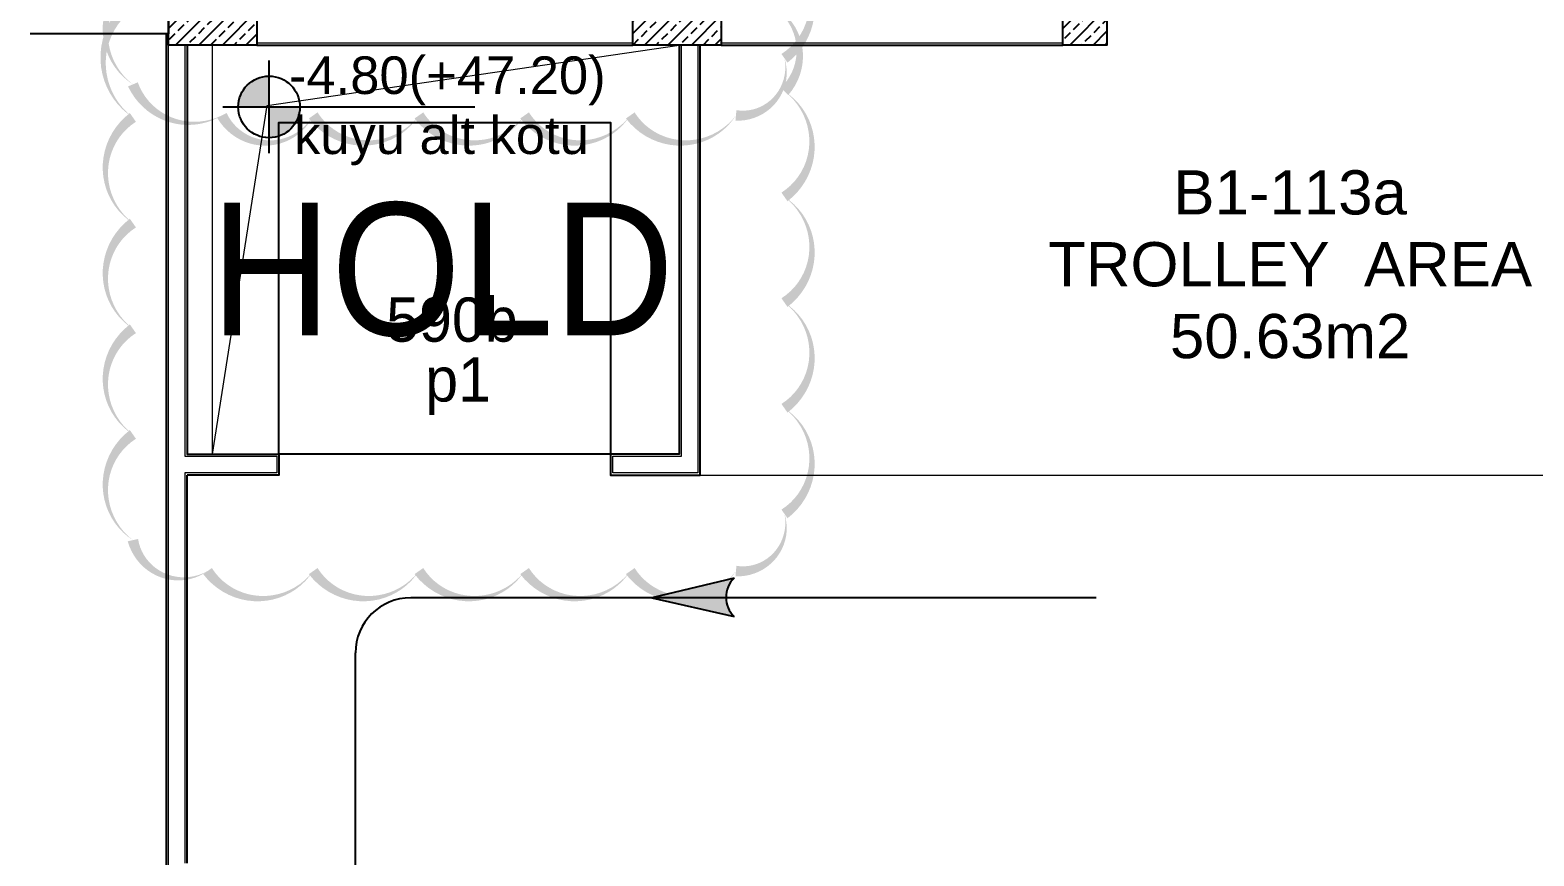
# Model space of a CAD drawing. Header units: metres. Extents: x -20317 to 2216, y -10281 to 3094.
# Drawn here: x -9864 to -8503, y -3259 to -2512 of the extents above; entities that cross this region are included whole.
import ezdxf
from ezdxf.enums import TextEntityAlignment as Align

# ---------------------------------------------------------------- set-up
doc = ezdxf.new("R2010")
doc.units = ezdxf.units.M
doc.header["$MEASUREMENT"] = 0
doc.linetypes.add('DASHED2', pattern=[9.525, 6.35, -3.175])
doc.layers.get('0').update_dxf_attribs({"color": 30, "lineweight": 0})
for name, color, linetype in [('6', 242, 'Continuous'), ('AG-PLASTER', 73, 'Continuous'), ('V-0_Hatch_Concrete', 252, 'Continuous'), ('V-0_Notation_Level_200', 2, 'Continuous'), ('V-2_Column', 160, 'Continuous'), ('V-2_Wall_Concrete', 160, 'Continuous'), ('V-5_Mechanical', 222, 'Continuous')]:
    doc.layers.add(name, color=color, linetype=linetype)
for name, color, linetype, lineweight in [('Ag-040', 2, 'Continuous', 20), ('AG-Wall', 4, 'Continuous', 20), ('AI-040 @ 250', 2, 'Continuous', 20), ('HOLD', 7, 'Continuous', 0), ('shaft', 3, 'Continuous', 20), ('SP2-Flooring', 4, 'DASHED2', 9)]:
    doc.layers.add(name, color=color, linetype=linetype, lineweight=lineweight)
doc.styles.add('$0$ARIAL', font='arial.ttf', dxfattribs={"width": 0.9})
doc.styles.add('$0$IIS IKEA SANS', font='')
doc.styles.add('ALANLAR_B8$0$ALANLAR_B8$0$VIVA_100', font='arial.ttf', dxfattribs={"height": 25})
doc.styles.add('ARIAL-ING', font='arial.ttf')
doc.styles.get('$0$IIS IKEA SANS').set_extended_font_data('IKEA Sans')

# ---------------------------------------------------------------- blocks, each defined once
blk = doc.blocks.new('$0$ok')
at = {"layer": '6'}
h = blk.add_hatch(color=256, dxfattribs=at)
edge = h.paths.add_edge_path()
edge.add_ellipse((1571515.97, 116941.68), major_axis=(-7.14, 7.19), ratio=1, start_angle=359.4528, end_angle=450.6895)
edge.add_line((1571508.87, 116934.46), (1571477.92, 116941.82))
edge.add_line((1571477.92, 116941.82), (1571508.9, 116948.94))
for p, q in [((1571477.92, 116941.82), (1571508.9, 116948.94)), ((1571508.87, 116934.46), (1571477.92, 116941.82))]:
    blk.add_line(p, q, dxfattribs=at)
at = {"layer": '6', "extrusion": (0, 0, -1)}
blk.add_ellipse((1571515.97, 116941.68), major_axis=(-7.14, 7.19), ratio=1, start_param=4.700354, end_param=6.292737, dxfattribs=at)
blk = doc.blocks.new('$0$A$C742A37F2')
at = {"layer": '6'}
for p, q in [((5.442, -25.423), (-0.758, -25.423)), ((-1.258, -42.698), (-1.258, -25.923))]:
    blk.add_line(p, q, dxfattribs=at)
blk.add_arc((-0.758, -25.923), 0.5, 90, 180, dxfattribs=at)
at = {"layer": '6', "extrusion": (0, 0, -1), "xscale": 0.02399999999994179, "yscale": 0.02399999999994179, "zscale": -0.02399999999994179, "rotation": 180}
blk.add_blockref('$0$ok', (37714.046, 2781.181), dxfattribs=at)
blk = doc.blocks.new('$0$150714_ARSA$0$KOLON 80X120')
at = {"layer": 'V-0_Hatch_Concrete'}
h = blk.add_hatch(dxfattribs=at)
h.set_pattern_fill('ANSI33', color=256, scale=60)
h.set_pattern_definition([(45, (-19036.79, -4512.143), (-10.606602, 10.606602), []), (45, (-19026.183, -4512.143), (-10.606602, 10.606602), [7.5, -3.75])])
h.paths.add_polyline_path([(0, 100), (80, 100), (80, 0), (0, 0)])
blk.add_lwpolyline([(0, 100), (80, 100), (80, 0), (0, 0), (0, 100)])
blk = doc.blocks.new('*U46')
for p, q in [((0, -493), (0, 493)), ((-493, 0), (2191, 0))]:
    blk.add_line(p, q)
at = {"const_width": 328}
for points in [[(0, 164, 0.414214), (-164, 0, 0.414214)], [(0, -164, 0.414214), (164, 0, 0.414214)]]:
    blk.add_lwpolyline(points, format="xyb", dxfattribs=at)
blk.add_circle((0, 0), 328)
at = {"style": 'ALANLAR_B8$0$ALANLAR_B8$0$VIVA_100'}
for tag, p in [('%%P0.00', (1897, 137)), ('-0.07', (1834, -502))]:
    blk.add_attdef(tag, text='', height=400, dxfattribs=at).set_placement(p, align=Align.RIGHT)
blk = doc.blocks.new('*U16')
at = {"style": '$0$ARIAL'}
for tag, p in [('NO', (1.676, 0.8)), ('MAHAL', (1.676, -1.8)), ('ALAN', (1.676, -4.4))]:
    blk.add_attdef(tag, text='', height=1.6, dxfattribs=at).set_placement(p, align=Align.MIDDLE_CENTER)

msp = doc.modelspace()

# ---------------------------------------------------------------- hatches: boundary and pattern name
at = {"layer": 'V-0_Hatch_Concrete'}
h = msp.add_hatch(dxfattribs=at)
h.set_pattern_fill('ANSI33', color=256, scale=60)
h.set_pattern_definition([(45, (-28006.225, -7078.021), (-10.606602, 10.606602), []), (45, (-27995.618, -7078.021), (-10.606602, 10.606602), [7.5, -3.75])])
h.paths.add_polyline_path([(-8929.4, -2525.9), (-8889.4, -2525.9), (-8889.4, -2465.9), (-8929.4, -2465.9)])

# ---------------------------------------------------------------- linework, layer by layer
at = {"layer": 'AG-PLASTER'}
for p, q in [((-9740.4, -2515.9), (-9740.4, -4207.9)), ((-9257.4, -2914.9), (-9257.4, -2525.9)), ((-9257.4, -2914.9), (-9257.4, -2527.9)), ((-9238.4, -2525.9), (-8929.4, -2525.9)), ((-9721.4, -3265.9), (-9721.4, -2914.9))]:
    msp.add_line(p, q, dxfattribs=at)
for points in [[(-9721.4, -2525.9), (-9721.4, -2895.9), (-9638.4, -2895.9), (-9638.4, -2914.9), (-9721.4, -2914.9)], [(-9658.4, -2525.9), (-9318.4, -2525.9)], [(-9276.4, -2525.9), (-9276.4, -2895.9), (-9338.4, -2895.9), (-9338.4, -2914.9), (-9257.4, -2914.9)]]:
    msp.add_lwpolyline(points, dxfattribs=at)
at = {"layer": 'AG-Wall'}
for p, q in [((-9738.4, -4105.9), (-9738.4, -2515.9)), ((-9723.4, -2525.9), (-9723.4, -2897.9)), ((-9274.4, -2897.9), (-9274.4, -2525.9)), ((-9259.4, -2525.9), (-9259.4, -2912.9)), ((-9238.4, -2523.9), (-8929.4, -2523.9)), ((-9723.4, -2897.9), (-9640.4, -2897.9)), ((-9640.4, -2897.9), (-9640.4, -2912.9)), ((-9336.4, -2912.9), (-9336.4, -2897.9)), ((-9336.4, -2897.9), (-9274.4, -2897.9)), ((-9640.4, -2912.9), (-9723.4, -2912.9)), ((-9723.4, -2912.9), (-9723.4, -3265.9)), ((-9259.4, -2912.9), (-9336.4, -2912.9))]:
    msp.add_line(p, q, dxfattribs=at)
at = {"layer": 'AG-Wall', "linetype": 'Continuous', "transparency": 33554687}
msp.add_lwpolyline([(-9658.4, -2523.9), (-9318.4, -2523.9)], dxfattribs=at)
at = {"layer": 'HOLD'}
for points in [[(-9770.5, -2075.8, 0, 9.56, -0.520567), (-9674.9, -2075.8, 0, 9.56, -0.520567), (-9579.3, -2075.8, 0, 9.56, -0.520567), (-9483.7, -2075.8, 0, 9.56, -0.520567), (-9388.1, -2075.8, 0, 9.56, -0.520567), (-9292.5, -2075.8, 0, 9.56, -0.461282), (-9196.9, -2125.8, 0, 9.56, -0.520567), (-9181.1, -2205.5, 0, 9.56, -0.520567), (-9181.1, -2301.1, 0, 9.56, -1.091415), (-9181.1, -2346.7, 0, 9.56, -0.520567), (-9181.1, -2442.3, 0, 9.56, -0.520567), (-9181.1, -2537.9, 0, 9.56, -0.520567), (-9225, -2589.6, 0, 9.56, -0.520567), (-9320.6, -2589.6, 0, 9.56, -0.520567), (-9416.2, -2589.6, 0, 9.56, -0.520567), (-9511.8, -2589.6, 0, 9.56, -0.520567), (-9607.4, -2589.6, 0, 9.56, -0.602501), (-9690, -2589.6, 0, 9.56, -0.446398), (-9770.5, -2561.5, 0, 9.56, -0.520567), (-9770.5, -2465.9, 0, 9.56, -0.520567), (-9770.5, -2370.4, 0, 9.56, -0.520567), (-9770.5, -2274.8, 0, 9.56, -0.520567), (-9770.5, -2179.2, 0, 9.56, -0.520567)], [(-9770.5, -2488, 0, 9.56, -0.520567), (-9674.9, -2488, 0, 9.56, -0.520567), (-9579.3, -2488, 0, 9.56, -0.520567), (-9483.7, -2488, 0, 9.56, -0.520567), (-9388.1, -2488, 0, 9.56, -0.520567), (-9292.5, -2488, 0, 9.56, -0.520567), (-9196.9, -2488, 0, 9.56, -0.520567), (-9181.1, -2567.8, 0, 9.56, -0.520567), (-9181.1, -2663.3, 0, 9.56, -0.520567), (-9181.1, -2758.9, 0, 9.56, -0.520567), (-9181.1, -2854.5, 0, 9.56, -0.520567), (-9181.1, -2950.1, 0, 9.56, -0.520567), (-9225, -3001.8, 0, 9.56, -0.520567), (-9320.6, -3001.8, 0, 9.56, -0.520567), (-9416.2, -3001.8, 0, 9.56, -0.520567), (-9511.8, -3001.8, 0, 9.56, -0.520567), (-9607.4, -3001.8, 0, 9.56, -0.520567), (-9703, -3001.8, 0, 9.56, -0.520567), (-9770.5, -2973.8, 0, 9.56, -0.520567), (-9770.5, -2878.2, 0, 9.56, -0.520567), (-9770.5, -2782.6, 0, 9.56, -0.520567), (-9770.5, -2687, 0, 9.56, -0.520567), (-9770.5, -2591.4, 0, 9.56, -0.520567)]]:
    msp.add_lwpolyline(points, format="xyseb", close=True, dxfattribs=at)
at = {"layer": 'shaft'}
for points in [[(-9698.4, -2525.9), (-9276.4, -2525.9), (-9276.4, -2895.9), (-9698.4, -2895.9), (-9698.4, -2525.9)], [(-9698.4, -2895.9), (-9649.1, -2580.5), (-9276.4, -2525.9)]]:
    msp.add_lwpolyline(points, dxfattribs=at)
at = {"layer": 'SP2-Flooring', "color": 30, "linetype": 'Continuous', "lineweight": 20}
msp.add_lwpolyline([(-9257.4, -2914.9), (-8103.4, -2914.9), (-8103.4, -2525.9), (-8103.4, -2444.9), (-8398.4, -2444.9), (-8398.4, -2525.9), (-8478.4, -2525.9), (-8478.4, -2444.9), (-8889.4, -2444.9), (-8889.4, -2525.9), (-9257.4, -2525.9)], close=True, dxfattribs=at)
at = {"layer": 'V-2_Column'}
msp.add_lwpolyline([(-9863.5, -2475.9), (-9738.4, -2475.9), (-9738.4, -2515.9), (-9863.5, -2515.9)], dxfattribs=at)
at = {"layer": 'V-2_Wall_Concrete'}
msp.add_line((-9658.4, -2525.9), (-9318.4, -2525.9), dxfattribs=at)
at = {"layer": 'V-2_Wall_Concrete', "lineweight": -2, "transparency": 33554610}
msp.add_lwpolyline([(-8889.4, -2465.9), (-8889.4, -2525.9), (-8929.4, -2525.9), (-8929.4, -2465.9)], close=True, dxfattribs=at)
at = {"layer": 'V-5_Mechanical', "linetype": 'Continuous'}
msp.add_lwpolyline([(-9338.4, -2895.9), (-9638.4, -2895.9), (-9638.4, -2595.9), (-9338.4, -2595.9)], close=True, dxfattribs=at)

# ---------------------------------------------------------------- block references
at = {"layer": '6', "xscale": 100, "yscale": 100, "zscale": 100}
msp.add_blockref('$0$A$C742A37F2', (-9443.4, -483.6), dxfattribs=at)
at = {"layer": 'AI-040 @ 250', "color": 2, "linetype": 'Continuous', "lineweight": 20, "xscale": 25, "yscale": 25, "zscale": 25}
msp.add_blockref('*U16', (-8765.6, -2679.2), dxfattribs=at).add_auto_attribs({'ALAN': '50.63m2', 'MAHAL': 'TROLLEY  AREA', 'NO': 'B1-113a'})
at = {"layer": 'V-0_Notation_Level_200'}
ref = msp.add_blockref('*U46', (-9647.3, -2581.9), dxfattribs=dict(at, xscale=0.08499999999999999, yscale=0.08499999999999999, zscale=0.08499999999999999))
ref.add_attrib('-0.07', 'kuyu alt kotu', dxfattribs={"layer": '0', "height": 34, "style": 'ALANLAR_B8$0$ALANLAR_B8$0$VIVA_100'}).set_placement((-9491.4, -2624.5), align=Align.CENTER)
ref.add_attrib('%%P0.00', '-4.80(+47.20)', dxfattribs={"layer": '0', "height": 34, "style": 'ALANLAR_B8$0$ALANLAR_B8$0$VIVA_100'}).set_placement((-9486.1, -2570.2), align=Align.CENTER)
at = {"layer": 'V-2_Column'}
for p in [(-9738.4, -2525.9), (-9318.4, -2525.9)]:
    msp.add_blockref('$0$150714_ARSA$0$KOLON 80X120', p, dxfattribs=at)

# ---------------------------------------------------------------- texts
at = {"layer": 'Ag-040', "style": '$0$IIS IKEA SANS'}
for s, p in [('590b', (-9541.4, -2794.3)), ('p1', (-9506.1, -2848.4))]:
    msp.add_text(s, height=40, dxfattribs=at).set_placement(p)
at = {"layer": 'HOLD', "style": 'ARIAL-ING', "width": 0.9}
msp.add_text('HOLD', height=120, dxfattribs=at).set_placement((-9700.1, -2788.6))

doc.saveas('drawing.dxf')
